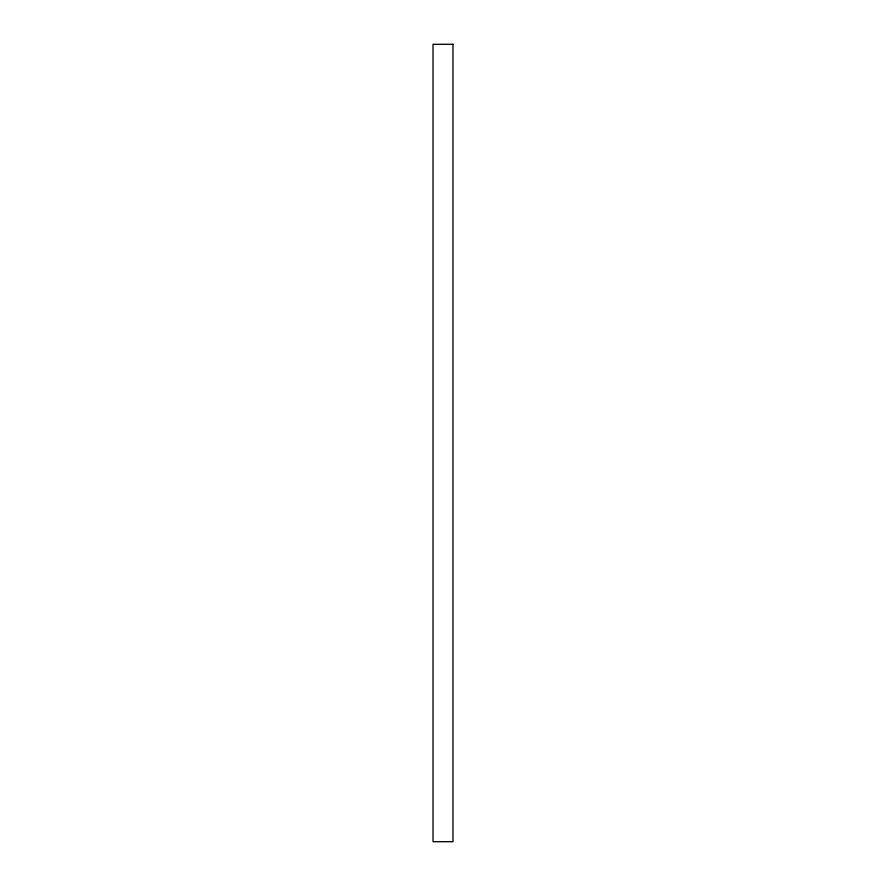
<?xml version="1.0" encoding="UTF-8"?>
<svg xmlns="http://www.w3.org/2000/svg" width="886" height="886" viewBox="0 0 886 886"><rect width="100%" height="100%" fill="white"/><g stroke="black" fill="none" stroke-linecap="round" stroke-linejoin="round"><path stroke-width="1.33" d="M452.967 44.3L433.032 44.3L433.032 841.7L452.967 841.7L452.967 44.3"/></g></svg>
